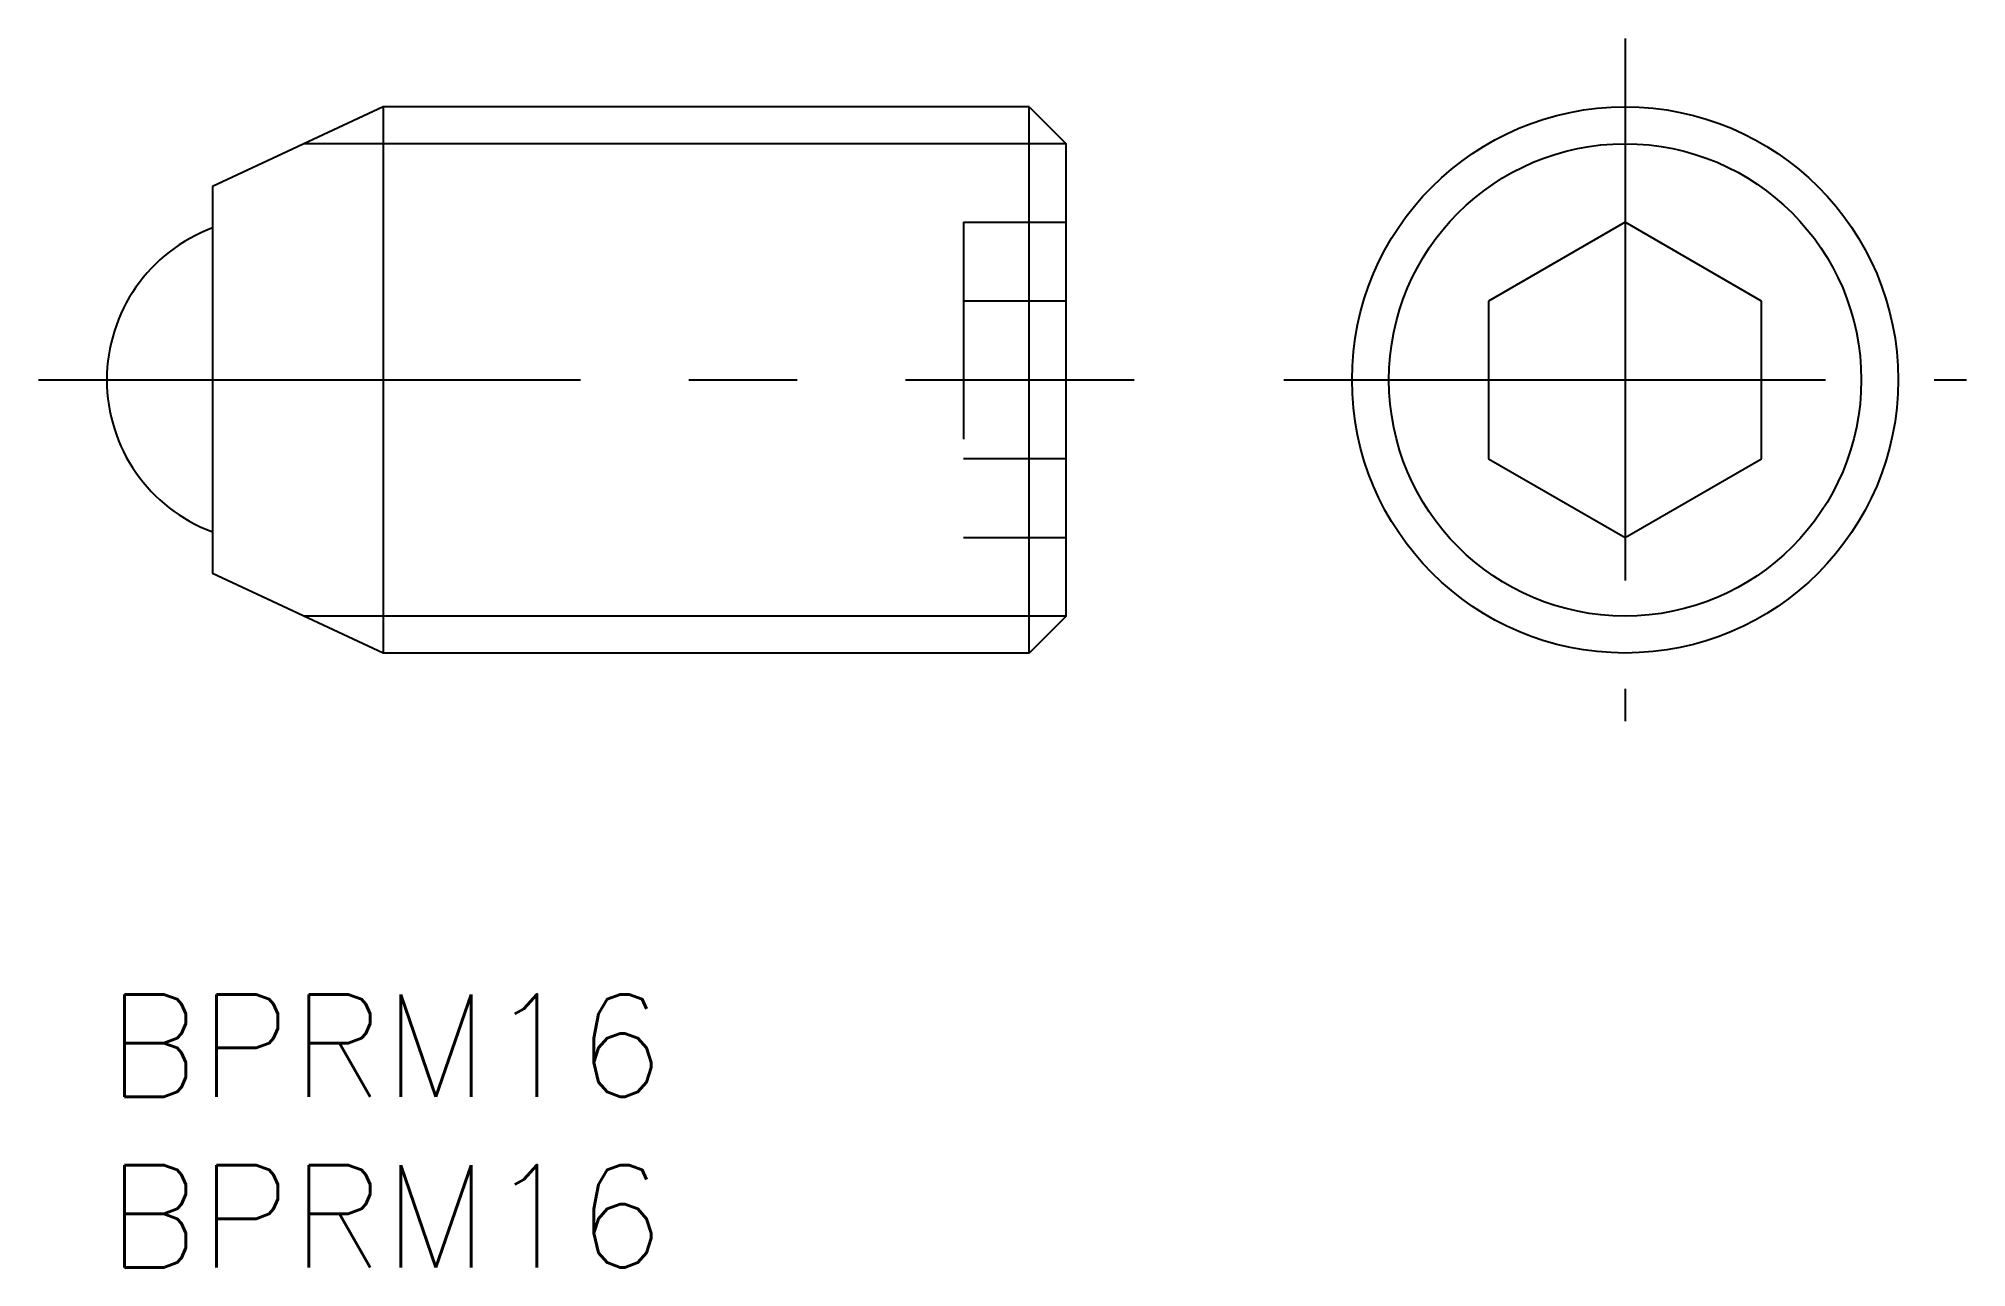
# Model space of a CAD drawing. Extents: x -2 to 54.5, y -8 to 28.
import ezdxf

# ---------------------------------------------------------------- set-up
doc = ezdxf.new("R2010")
doc.units = 0
doc.header["$LTSCALE"] = 0.5
doc.linetypes.add('CENTER', pattern=[50.8, 31.75, -6.35, 6.35, -6.35])
doc.linetypes.add('DASHED', pattern=[19.05, 12.7, -6.35])
for name, color, linetype in [('MSM_CENTER', 1, 'CENTER'), ('MSM_CONTINUOUS', 7, 'CONTINUOUS'), ('MSM_DASHED', 4, 'DASHED'), ('MSM_NARROW', 5, 'CONTINUOUS'), ('MSM_PART_NUMBER', 7, 'CONTINUOUS')]:
    doc.layers.add(name, color=color, linetype=linetype)
doc.styles.get("Standard").update_dxf_attribs({"font": 'txt.shx', "height": 3, "bigfont": 'bigfont.shx'})

# ---------------------------------------------------------------- blocks, each defined once
blk = doc.blocks.new('*U3')
at = {"layer": 'MSM_PART_NUMBER'}
blk.add_text('BPRM16', height=3, dxfattribs=at).set_placement((0, -3))
blk = doc.blocks.new('*U4')
at = {"layer": 'MSM_PART_NUMBER'}
blk.add_text('BPRM16', height=3, dxfattribs=at).set_placement((0, -8))

msp = doc.modelspace()

# ---------------------------------------------------------------- linework, layer by layer
at = {"layer": 'MSM_CENTER'}
for p, q in [((44.479, 28), (44.479, 8)), ((-2, 18), (30.1, 18)), ((34.479, 18), (54.479, 18))]:
    msp.add_line(p, q, dxfattribs=at)
at = {"layer": 'MSM_CONTINUOUS'}
for p, q in [((8.1, 26), (3.1, 23.668)), ((8.1, 26), (8.1, 10)), ((27.018, 26), (8.1, 26)), ((27.018, 10), (27.018, 26)), ((27.018, 26), (28.1, 24.917)), ((28.1, 11.082), (28.1, 24.917)), ((3.1, 23.668), (3.1, 12.332)), ((44.479, 22.619), (40.479, 20.309)), ((48.479, 20.309), (44.479, 22.619)), ((40.479, 20.309), (40.479, 15.691)), ((48.479, 15.691), (48.479, 20.309)), ((40.479, 15.691), (44.479, 13.381)), ((44.479, 13.381), (48.479, 15.691)), ((8.1, 10), (3.1, 12.332)), ((28.1, 11.082), (27.018, 10)), ((27.018, 10), (8.1, 10))]:
    msp.add_line(p, q, dxfattribs=at)
msp.add_circle((44.479, 18), 8, dxfattribs=at)
msp.add_arc((4.75, 18), 4.75, 110.3264, 249.6736, dxfattribs=at)
at = {"layer": 'MSM_DASHED'}
for p, q in [((25.1, 22.619), (25.1, 13.381)), ((25.1, 22.619), (28.1, 22.619)), ((28.1, 20.309), (25.1, 20.309)), ((28.1, 15.691), (25.1, 15.691)), ((25.1, 13.381), (28.1, 13.381))]:
    msp.add_line(p, q, dxfattribs=at)
at = {"layer": 'MSM_NARROW'}
for p, q in [((28.1, 24.917), (5.779, 24.917)), ((28.1, 11.082), (5.779, 11.082))]:
    msp.add_line(p, q, dxfattribs=at)
msp.add_circle((44.479, 18), 6.918, dxfattribs=at)

# ---------------------------------------------------------------- block references
at = {"layer": 'MSM_CONTINUOUS'}
for name in ['*U3', '*U4']:
    msp.add_blockref(name, (0, 0), dxfattribs=at)

doc.saveas('drawing.dxf')
